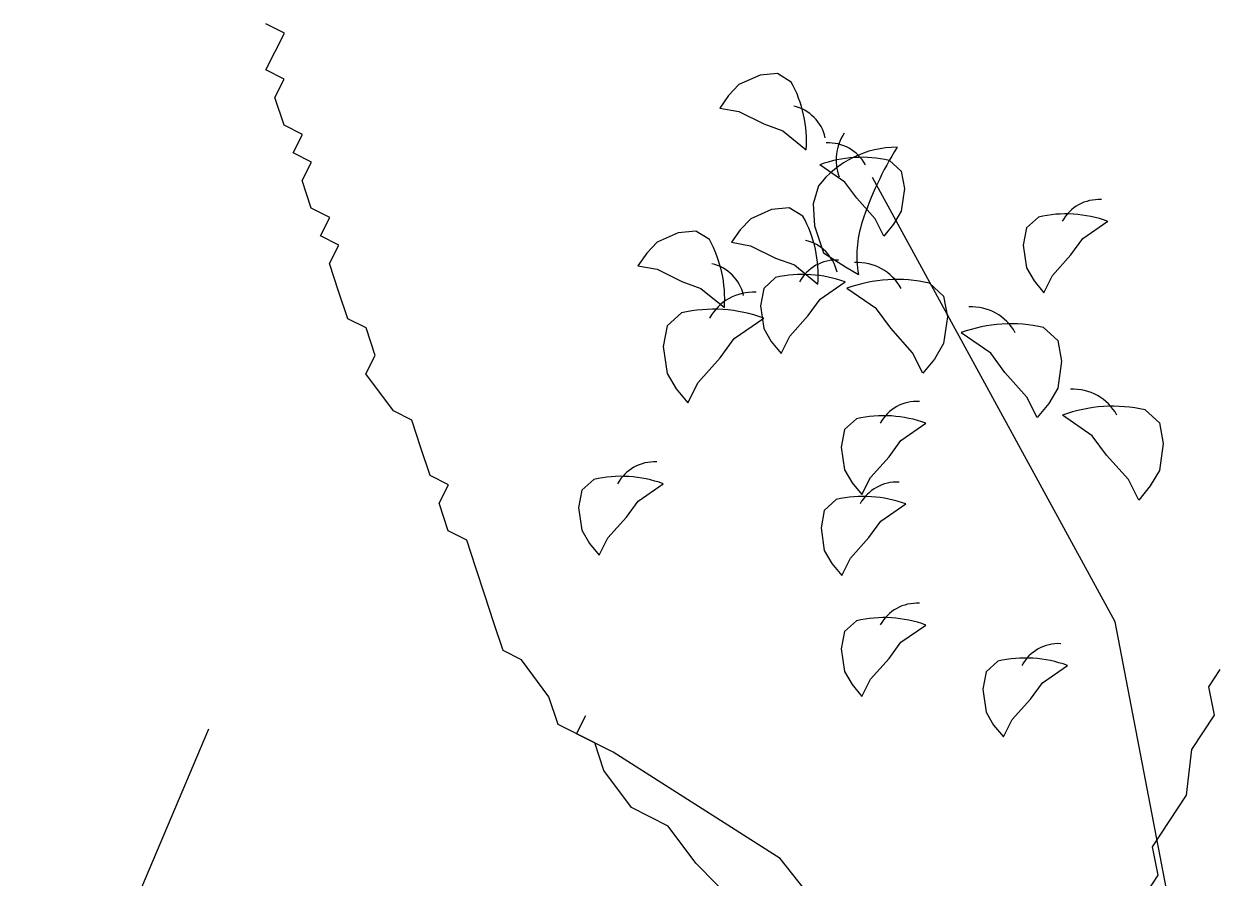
# Model space of a CAD drawing. Header units: metres. Extents: x 368 to 3789, y -155 to 1148.
# Drawn here: x 2213.33 to 2219.3, y 538.96 to 543.23 of the extents above; entities that cross this region are included whole.
import ezdxf

# ---------------------------------------------------------------- set-up
doc = ezdxf.new("R2010")
doc.units = ezdxf.units.M

# ---------------------------------------------------------------- blocks, each defined once
blk = doc.blocks.new('A$C09CF175E')
at = {"color": 74}
for p, q in [((1824.5, 6847.5), (1800.1, 6836.6)), ((1844.9, 6849.4), (1824.5, 6847.5)), ((1860.8, 6839.6), (1844.9, 6849.4)), ((1800.1, 6836.6), (1788, 6824)), ((1788, 6824), (1777.8, 6809.3)), ((1777.8, 6809.3), (1799.9, 6805.2)), ((1799.9, 6805.2), (1828.8, 6791.2)), ((1828.8, 6791.2), (1850.8, 6783)), ((1850.8, 6783), (1878.1, 6760.7)), ((1974.5, 6748.7), (1988.3, 6736.1)), ((1922.9, 6723.5), (1893.9, 6743.6)), ((1988.3, 6736.1), (1992.1, 6716)), ((1892.3, 6719.1), (1886.3, 6698.2)), ((1936.7, 6704.6), (1922.9, 6723.5)), ((1958.1, 6680.7), (1936.7, 6704.6)), ((1992.1, 6716), (1988.3, 6689.5)), ((1838, 6691.7), (1813.7, 6680.8)), ((1858.4, 6693.6), (1838, 6691.7)), ((1874.3, 6683.7), (1858.4, 6693.6)), ((1886.3, 6698.2), (1887.8, 6672.8)), ((1988.3, 6689.5), (1979.5, 6674.4)), ((1813.7, 6680.8), (1801.6, 6668.2)), ((1968.2, 6660.6), (1958.1, 6680.7)), ((2147.4, 6682.9), (2133.6, 6670.4)), ((2199.1, 6657.8), (2228, 6677.9)), ((1729.5, 6664.6), (1705.2, 6653.7)), ((1749.9, 6666.5), (1729.5, 6664.6)), ((1765.8, 6656.6), (1749.9, 6666.5)), ((1801.6, 6668.2), (1791.4, 6653.5)), ((1887.8, 6672.8), (1898.3, 6641.4)), ((1979.5, 6674.4), (1968.2, 6660.6)), ((2133.6, 6670.4), (2129.8, 6650.2)), ((1705.2, 6653.7), (1693.1, 6641.1)), ((1791.4, 6653.5), (1813.5, 6649.3)), ((1813.5, 6649.3), (1842.4, 6635.3)), ((2129.8, 6650.2), (2133.6, 6623.8)), ((2185.2, 6638.9), (2199.1, 6657.8)), ((1693.1, 6641.1), (1682.9, 6626.4)), ((1842.4, 6635.3), (1864.3, 6627.2)), ((1898.3, 6641.4), (1923.7, 6625)), ((2163.8, 6615), (2185.2, 6638.9)), ((1682.9, 6626.4), (1705, 6622.2)), ((1705, 6622.2), (1733.9, 6608.2)), ((1864.3, 6627.2), (1891.6, 6604.9)), ((1923.7, 6625), (1938.7, 6616)), ((2133.6, 6623.8), (2142.4, 6608.7)), ((1733.9, 6608.2), (1755.8, 6600.1)), ((1842.6, 6612.7), (1828.8, 6600.1)), ((1894.2, 6587.5), (1923.2, 6607.6)), ((2021, 6606.1), (2037.4, 6591.1)), ((2142.4, 6608.7), (2153.7, 6594.9)), ((2153.7, 6594.9), (2163.8, 6615)), ((1755.8, 6600.1), (1783.1, 6577.8)), ((1828.8, 6600.1), (1825, 6579.9)), ((1959.7, 6576.2), (1925.3, 6600.1)), ((1825, 6579.9), (1828.8, 6553.5)), ((1880.4, 6568.6), (1894.2, 6587.5)), ((2037.4, 6591.1), (2041.9, 6567.2)), ((1733.2, 6571.6), (1716.8, 6556.6)), ((1794.5, 6541.7), (1828.9, 6565.6)), ((1859, 6544.7), (1880.4, 6568.6)), ((1976.1, 6553.8), (1959.7, 6576.2)), ((2041.9, 6567.2), (2037.4, 6535.9)), ((1716.8, 6556.6), (1712.3, 6532.7)), ((1828.8, 6553.5), (1837.6, 6538.4)), ((2001.5, 6525.4), (1976.1, 6553.8)), ((2153.5, 6554.6), (2169.9, 6539.6)), ((1778.1, 6519.3), (1794.5, 6541.7)), ((1837.6, 6538.4), (1848.9, 6524.6)), ((1848.9, 6524.6), (1859, 6544.7)), ((2092.2, 6524.7), (2057.8, 6548.6)), ((2169.9, 6539.6), (2174.4, 6515.7)), ((1712.3, 6532.7), (1716.8, 6501.3)), ((2013.5, 6501.5), (2001.5, 6525.4)), ((2037.4, 6535.9), (2027, 6517.9)), ((2108.6, 6502.3), (2092.2, 6524.7)), ((1752.7, 6490.9), (1778.1, 6519.3)), ((2027, 6517.9), (2013.5, 6501.5)), ((2174.4, 6515.7), (2169.9, 6484.3)), ((1716.8, 6501.3), (1727.2, 6483.4)), ((2134.1, 6473.9), (2108.6, 6502.3)), ((1727.2, 6483.4), (1740.7, 6467)), ((1740.7, 6467), (1752.7, 6490.9)), ((2169.9, 6484.3), (2159.5, 6466.4)), ((2146, 6450), (2134.1, 6473.9)), ((2159.5, 6466.4), (2146, 6450)), ((2271.3, 6458.9), (2287.8, 6444)), ((1936.4, 6448.6), (1922.6, 6436.1)), ((1988, 6423.5), (2017, 6443.6)), ((2210, 6429), (2175.6, 6452.9)), ((2287.8, 6444), (2292.2, 6420.1)), ((1922.6, 6436.1), (1918.8, 6415.9)), ((2226.4, 6406.6), (2210, 6429)), ((1918.8, 6415.9), (1922.6, 6389.5)), ((1974.2, 6404.6), (1988, 6423.5)), ((2292.2, 6420.1), (2287.8, 6388.7)), ((1952.8, 6380.7), (1974.2, 6404.6)), ((2251.9, 6378.2), (2226.4, 6406.6)), ((1922.6, 6389.5), (1931.4, 6374.4)), ((2287.8, 6388.7), (2277.3, 6370.8)), ((1631.6, 6378.3), (1617.8, 6365.8)), ((1683.2, 6353.2), (1712.2, 6373.3)), ((1931.4, 6374.4), (1942.7, 6360.6)), ((1942.7, 6360.6), (1952.8, 6380.7)), ((2263.8, 6354.3), (2251.9, 6378.2)), ((2277.3, 6370.8), (2263.8, 6354.3)), ((1617.8, 6365.8), (1614, 6345.6)), ((1614, 6345.6), (1617.8, 6319.2)), ((1669.4, 6334.3), (1683.2, 6353.2)), ((1899.1, 6342.3), (1895.3, 6322.2)), ((1913, 6354.9), (1899.1, 6342.3)), ((1964.6, 6329.8), (1993.5, 6349.9)), ((1648, 6310.4), (1669.4, 6334.3)), ((1950.7, 6310.9), (1964.6, 6329.8)), ((1617.8, 6319.2), (1626.6, 6304.1)), ((1895.3, 6322.2), (1899.1, 6295.8)), ((1626.6, 6304.1), (1637.9, 6290.3)), ((1637.9, 6290.3), (1648, 6310.4)), ((1929.3, 6287), (1950.7, 6310.9)), ((1899.1, 6295.8), (1907.9, 6280.7)), ((1919.3, 6266.8), (1929.3, 6287)), ((1907.9, 6280.7), (1919.3, 6266.8)), ((1936.4, 6214.3), (1922.6, 6201.7)), ((1988, 6189.2), (2017, 6209.3)), ((1922.6, 6201.7), (1918.8, 6181.6)), ((1918.8, 6181.6), (1922.6, 6155.2)), ((1974.2, 6170.3), (1988, 6189.2)), ((1952.8, 6146.4), (1974.2, 6170.3)), ((2100.5, 6167.5), (2086.7, 6154.9)), ((2152.2, 6142.3), (2181.1, 6162.4)), ((1922.6, 6155.2), (1931.4, 6140.1)), ((2086.7, 6154.9), (2082.9, 6134.8)), ((1931.4, 6140.1), (1942.7, 6126.3)), ((1942.7, 6126.3), (1952.8, 6146.4)), ((2082.9, 6134.8), (2086.7, 6108.3)), ((2138.3, 6123.4), (2152.2, 6142.3)), ((2116.9, 6099.5), (2138.3, 6123.4)), ((2086.7, 6108.3), (2095.5, 6093.2)), ((2095.5, 6093.2), (2106.8, 6079.4)), ((2106.8, 6079.4), (2116.9, 6099.5))]:
    blk.add_line(p, q, dxfattribs=at)
at = {"color": 45}
for p, q in [((2236.4, 6213.1), (1955.1, 6728.6)), ((2353.7, 5603.9), (2236.4, 6213.1))]:
    blk.add_line(p, q, dxfattribs=at)
at = {"color": 74}
for centre, radius, start, end in [((1736.4, 6771), 142, 355.8728, 28.8905), ((1852.9, 6764.3), 48.5, 12.6587, 77.3289), ((1968.9, 6749.1), 56.2, 146.2055, 200.3658), ((1983.5, 6648.7), 115.2, 90, 142.3456), ((1904.2, 6720.4), 48.5, 28.6267, 93.2969), ((2330.5, 6549.6), 407.9, 148.2926, 161.7522), ((1942.7, 6610.2), 142, 77.0651, 110.0828), ((2217.7, 6654.7), 48.5, 86.7031, 151.3733), ((1750, 6615.1), 142, 355.8728, 28.8905), ((2063.2, 6637.7), 126.4, 161.7522, 189.8723), ((2179.2, 6544.5), 142, 69.9172, 102.9349), ((1641.5, 6588), 142, 355.8728, 28.8905), ((1866.5, 6608.4), 48.5, 12.6587, 77.3289), ((1758, 6581.3), 48.5, 12.6587, 77.3289), ((1912.9, 6584.4), 48.5, 86.7031, 151.3733), ((1937.6, 6572.5), 57.6, 28.6267, 93.2969), ((1874.4, 6474.2), 142, 69.9172, 102.9349), ((1983.2, 6441.7), 168.7, 77.0651, 110.0828), ((1816.6, 6538), 57.6, 86.7031, 151.3733), ((2070.1, 6521), 57.6, 28.6267, 93.2969), ((1771, 6407.1), 168.7, 69.9172, 102.9349), ((2115.7, 6390.2), 168.7, 77.0651, 110.0828), ((2187.9, 6425.4), 57.6, 28.6267, 93.2969), ((2006.6, 6420.4), 48.5, 86.7031, 151.3733), ((2233.5, 6294.5), 168.7, 77.0651, 110.0828), ((1968.2, 6310.2), 142, 69.9172, 102.9349), ((1701.8, 6350.1), 48.5, 86.7031, 151.3733), ((1663.4, 6239.9), 142, 69.9172, 102.9349), ((1983.2, 6326.7), 48.5, 86.7031, 151.3733), ((1944.8, 6216.5), 142, 69.9172, 102.9349), ((2006.6, 6186.1), 48.5, 86.7031, 151.3733), ((1968.2, 6075.9), 142, 69.9172, 102.9349), ((2170.8, 6139.2), 48.5, 86.7031, 151.3733), ((2132.3, 6029), 142, 69.9172, 102.9349)]:
    blk.add_arc(centre, radius, start, end, dxfattribs=at)
blk = doc.blocks.new('A$C75B70EFF')
at = {"color": 35}
for p, q in [((1637, 6109.7), (1608.4, 6124.1)), ((1608.2, 6052.7), (1637, 6109.7)), ((1636.7, 6038.3), (1608.2, 6052.7)), ((1622.3, 6009.8), (1636.7, 6038.3)), ((1636.4, 5966.9), (1622.3, 6009.8)), ((1664.9, 5952.5), (1636.4, 5966.9)), ((1650.5, 5924), (1664.9, 5952.5)), ((1679.1, 5909.6), (1650.5, 5924)), ((1664.7, 5881.1), (1679.1, 5909.6)), ((1678.8, 5838.2), (1664.7, 5881.1)), ((1707.3, 5823.8), (1678.8, 5838.2)), ((1692.9, 5795.3), (1707.3, 5823.8)), ((1721.4, 5780.9), (1692.9, 5795.3)), ((1707.1, 5752.4), (1721.4, 5780.9)), ((1721.2, 5709.5), (1707.1, 5752.4)), ((1735.3, 5666.6), (1721.2, 5709.5)), ((1763.8, 5652.2), (1735.3, 5666.6)), ((1778, 5609.3), (1763.8, 5652.2)), ((1763.6, 5580.8), (1778, 5609.3)), ((1806.2, 5523.5), (1763.6, 5580.8)), ((1834.7, 5509.1), (1806.2, 5523.5)), ((1848.9, 5466.2), (1834.7, 5509.1)), ((1863, 5423.2), (1848.9, 5466.2)), ((1891.5, 5408.8), (1863, 5423.2)), ((1877.1, 5380.3), (1891.5, 5408.8)), ((1891.2, 5337.4), (1877.1, 5380.3)), ((1919.8, 5323), (1891.2, 5337.4)), ((1933.9, 5280.1), (1919.8, 5323)), ((1948, 5237.2), (1933.9, 5280.1)), ((1962.1, 5194.3), (1948, 5237.2)), ((1976.3, 5151.4), (1962.1, 5194.3)), ((2004.8, 5137), (1976.3, 5151.4)), ((2047.4, 5079.7), (2004.8, 5137)), ((3071, 5095.3), (3088.6, 5122)), ((3080.1, 5051.1), (3071, 5095.3)), ((2061.6, 5036.8), (2047.4, 5079.7)), ((2090.1, 5022.4), (2104.5, 5050.9)), ((3044.9, 4997.8), (3080.1, 5051.1)), ((1519.3, 5029.3), (1232.9, 4353.1)), ((2118.6, 5008), (2061.6, 5036.8)), ((2147.1, 4993.6), (2090.1, 5022.4)), ((2132.7, 4965.1), (2118.6, 5008)), ((2406.1, 4828.5), (2147.1, 4993.6)), ((3036.4, 4926.9), (3044.9, 4997.8)), ((2175.4, 4907.8), (2132.7, 4965.1)), ((2983.6, 4847), (3036.4, 4926.9)), ((2232.4, 4879), (2175.4, 4907.8)), ((2275.1, 4821.6), (2232.4, 4879)), ((2992.6, 4802.7), (2983.6, 4847)), ((2500.7, 4709.3), (2406.1, 4828.5)), ((2346.2, 4749.9), (2275.1, 4821.6)), ((2975, 4776.1), (2992.6, 4802.7))]:
    blk.add_line(p, q, dxfattribs=at)

msp = doc.modelspace()

# ---------------------------------------------------------------- block references
for name, p, xscale, yscale, zscale in [('A$C75B70EFF', (2209.3595, 523.5183), 0.003218393350110997, 0.003218393350110997, 0.003218393350110997), ('A$C09CF175E', (2209.1509, 513.5027), 0.00430364964322203, 0.00430364964322203, 0.00430364964322203)]:
    msp.add_blockref(name, p, dxfattribs=dict(xscale=xscale, yscale=yscale, zscale=zscale))

doc.saveas('drawing.dxf')
